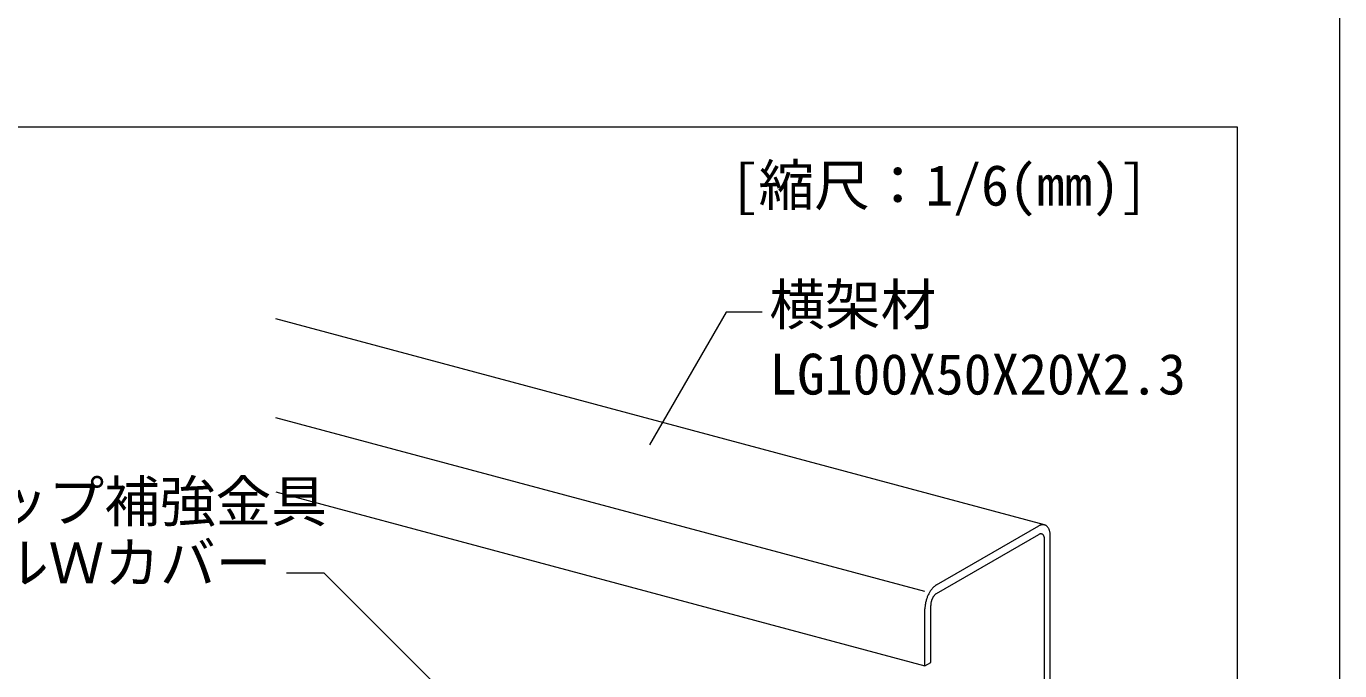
# Model space of a CAD drawing. Units: millimetres on the paper, enlarged 20 times, with parts at other scales. Extents: x -3900 to 3900, y -2693 to 2650.
# Drawn here: x 2720 to 3900, y 445 to 1023 of the extents above; entities that cross this region are included whole.
import ezdxf
from ezdxf.enums import TextEntityAlignment as Align

# ---------------------------------------------------------------- set-up
doc = ezdxf.new("R2010")
doc.units = ezdxf.units.MM
doc.header["$LTSCALE"] = 20
for name, color, linetype, lineweight in [('B-2_野縁受け', 3, 'Continuous', 18), ('B-6_文字', 4, 'Continuous', 18), ('F-3_野縁', 3, 'Continuous', 18)]:
    doc.layers.add(name, color=color, linetype=linetype, lineweight=lineweight)
doc.layers.add('F-6_文字', color=7, linetype='Continuous')
doc.styles.add('ＭＳ ゴシック', font='')
doc.styles.get('ＭＳ ゴシック').set_extended_font_data('MS Gothic')

msp = doc.modelspace()

# ---------------------------------------------------------------- linework, layer by layer
at = {"layer": 'B-2_野縁受け'}
for p, q in [((3634.91, 575.72), (2944.46, 760.73)), ((3527.5, 515.77), (2944.46, 671.99)), ((2944.46, 605.33), (3527.5, 449.1)), ((3537.86, 521.75), (3629.73, 574.79)), ((3537.86, 514.08), (3629.73, 567.12)), ((3634.91, 259.78), (3634.91, 562.44)), ((3640.09, 262.77), (3640.09, 565.43)), ((3527.5, 449.1), (3527.5, 500.43)), ((3532.68, 452.09), (3532.68, 503.43)), ((3527.5, 449.1), (3532.68, 452.09))]:
    msp.add_line(p, q, dxfattribs=at)
for centre, radius, start, end in [((3634.69, 566.22), 9.9, 114.20833, 120.08147), ((3632.21, 562.84), 4.95, 114.20833, 120.08147), ((3631.9, 563.54), 4.18, 107.64462, 114.21445), ((3631.71, 564.13), 3.56, 100.33492, 107.64659), ((3634.07, 567.62), 8.37, 107.64462, 114.21445), ((3631.62, 564.59), 3.09, 92.29131, 100.32968), ((3631.61, 564.92), 2.77, 83.61781, 92.27635), ((3633.69, 568.8), 7.13, 100.33492, 107.64659), ((3631.63, 565.1), 2.58, 74.52733, 83.59312), ((3631.64, 565.15), 2.54, 65.32216, 74.49692), ((3633.52, 569.73), 6.18, 92.29131, 100.32968), ((3631.6, 565.06), 2.63, 56.33252, 65.29295), ((3631.47, 564.87), 2.86, 47.83966, 56.31081), ((3633.49, 570.38), 5.53, 83.61781, 92.27635), ((3631.22, 564.59), 3.23, 40.02408, 47.82809), ((3630.82, 564.26), 3.75, 32.95801, 40.02158), ((3630.26, 563.9), 4.42, 26.63008, 32.96169), ((3633.53, 570.75), 5.17, 74.52733, 83.59312), ((3633.55, 570.84), 5.07, 65.32216, 74.49692), ((3633.47, 570.67), 5.26, 56.33252, 65.29295), ((3633.22, 570.29), 5.72, 47.83966, 56.31081), ((3632.71, 569.73), 6.47, 40.02408, 47.82809), ((3631.91, 569.06), 7.51, 32.95801, 40.02158), ((3630.79, 568.34), 8.85, 26.63008, 32.96169), ((3629.34, 567.61), 10.47, 20.97903, 26.63701), ((3627.58, 566.93), 12.36, 15.92159, 20.98712), ((3625.55, 566.35), 14.47, 11.37006, 15.92958), ((3623.31, 565.89), 16.75, 7.24176, 11.3774), ((3620.95, 565.59), 19.13, 3.46278, 7.24823), ((3618.57, 565.45), 21.52, 359.96877, 3.46838), ((3629.53, 563.53), 5.24, 20.97903, 26.63701), ((3628.65, 563.19), 6.18, 15.92159, 20.98712), ((3627.64, 562.9), 7.24, 11.37006, 15.92958), ((3626.52, 562.67), 8.38, 7.24176, 11.3774), ((3625.34, 562.52), 9.56, 3.46278, 7.24823), ((3624.15, 562.45), 10.76, 359.96877, 3.46838), ((3616.25, 565.45), 23.83, 359.97119, 359.97359), ((3547.98, 506.55), 18.34, 134.28928, 138.18332), ((3546.34, 508.24), 15.98, 130.02838, 134.29604), ((3544.91, 509.95), 13.75, 125.31799, 130.03598), ((3543.73, 511.62), 11.71, 120.07359, 125.32611), ((3557.96, 499.61), 30.52, 165.07002, 167.84236), ((3558.6, 499.44), 31.18, 162.33987, 165.07285), ((3558.76, 499.39), 31.35, 159.61942, 162.34262), ((3558.45, 499.51), 31.01, 156.87947, 159.62218), ((3557.7, 499.84), 30.19, 154.09019, 156.88234), ((3556.56, 500.39), 28.93, 151.22003, 154.09326), ((3555.1, 501.19), 27.27, 148.23471, 151.22342), ((3553.42, 502.23), 25.29, 145.09595, 148.23853), ((3551.61, 503.5), 23.08, 141.76025, 145.10034), ((3548.23, 502.93), 15.59, 162.33987, 165.07285), ((3548.31, 502.9), 15.67, 159.61942, 162.34262), ((3549.77, 504.95), 20.73, 138.17744, 141.76534), ((3548.16, 502.96), 15.51, 156.87947, 159.62218), ((3547.78, 503.12), 15.1, 154.09019, 156.88234), ((3547.21, 503.4), 14.46, 151.22003, 154.09326), ((3546.48, 503.8), 13.63, 148.23471, 151.22342), ((3545.64, 504.32), 12.64, 145.09595, 148.23853), ((3544.74, 504.96), 11.54, 141.76025, 145.10034), ((3543.81, 505.68), 10.37, 138.17744, 141.76534), ((3542.92, 506.48), 9.17, 134.28928, 138.18332), ((3542.1, 507.33), 7.99, 130.02838, 134.29604), ((3541.38, 508.18), 6.88, 125.31799, 130.03598), ((3540.79, 509.02), 5.85, 120.07359, 125.32611), ((3551.34, 500.42), 23.83, 176.70427, 179.97359), ((3553.48, 500.3), 25.98, 173.62148, 176.70845), ((3555.34, 500.1), 27.86, 170.67877, 173.62514), ((3556.86, 499.85), 29.39, 167.83937, 170.68205), ((3544.6, 503.42), 11.92, 176.70427, 179.97359), ((3545.67, 503.36), 12.99, 173.62148, 176.70845), ((3546.6, 503.26), 13.93, 170.67877, 173.62514), ((3547.36, 503.13), 14.7, 167.83937, 170.68205), ((3547.91, 503.01), 15.26, 165.07002, 167.84236)]:
    msp.add_arc(centre, radius, start, end, dxfattribs=at)
at = {"layer": 'B-6_文字', "color": 7}
for p, q in [((3348.95, 766.65), (3280.28, 647.71)), ((3381.32, 766.65), (3348.95, 766.65)), ((2987.92, 532.5), (2954.16, 532.5)), ((3166.27, 354.15), (2987.92, 532.5))]:
    msp.add_line(p, q, dxfattribs=at)
at = {"layer": 'F-3_野縁'}
for p, q in [((3900, -2650), (3900, 2650)), ((40, 933.03), (3807.76, 933.03)), ((3807.76, 933.03), (3807.76, -284.08))]:
    msp.add_line(p, q, dxfattribs=at)

# ---------------------------------------------------------------- texts
at = {"layer": 'B-6_文字', "style": 'ＭＳ ゴシック'}
for s, p in [('横架材', (3387.76, 744.27)), ('LG100X50X20X2.3', (3387.76, 681.78)), ('クリップ補強金具', (2590.46, 567.49)), ('ソエルＷカバー', (2590.46, 512.29))]:
    msp.add_text(s, height=36.66, dxfattribs=at).set_placement(p, align=Align.BOTTOM_LEFT)
at = {"layer": 'F-6_文字', "style": 'ＭＳ ゴシック'}
msp.add_text('[縮尺：1/6(mm)]', height=36.66, dxfattribs=at).set_placement((3353.1, 851.4), align=Align.BOTTOM_LEFT)

doc.saveas('drawing.dxf')
